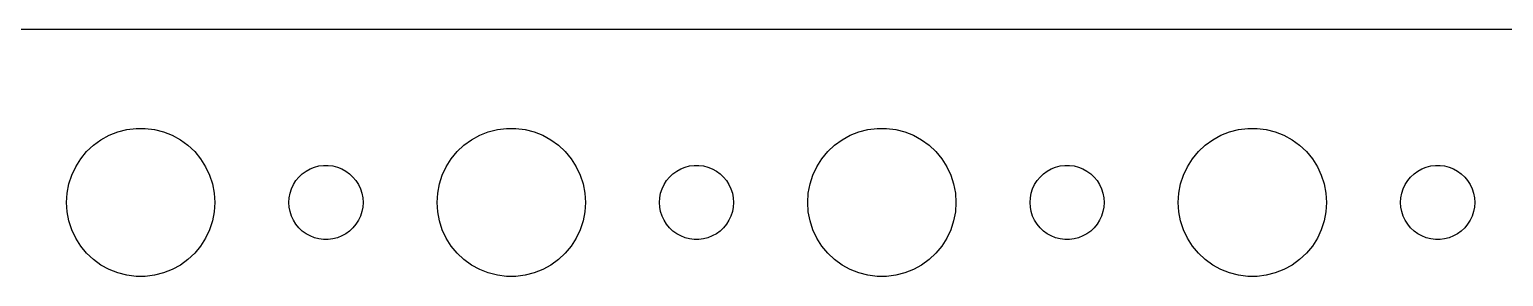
# Model space of a CAD drawing. Header units: metres. Extents: x -112 to 112, y -112 to 112.
# Drawn here: x -4.5 to 55.2, y 102 to 112 of the extents above; entities that cross this region are included whole.
import ezdxf

# ---------------------------------------------------------------- set-up
doc = ezdxf.new("R2010")
doc.units = ezdxf.units.M

msp = doc.modelspace()

# ---------------------------------------------------------------- linework, layer by layer
for p, q in [((107.314, 111.99), (-107.314, 111.99)), ((-0.56213, 107.947), (-0.18837, 107.994)), ((-0.18837, 107.994), (0.18837, 107.994)), ((0.18837, 107.994), (0.56213, 107.947)), ((14.4379, 107.947), (14.8116, 107.994)), ((14.8116, 107.994), (15.1884, 107.994)), ((15.1884, 107.994), (15.5621, 107.947)), ((29.4379, 107.947), (29.8116, 107.994)), ((29.8116, 107.994), (30.1884, 107.994)), ((30.1884, 107.994), (30.5621, 107.947)), ((44.4379, 107.947), (44.8116, 107.994)), ((44.8116, 107.994), (45.1884, 107.994)), ((45.1884, 107.994), (45.5621, 107.947)), ((-1.91226, 107.312), (-1.60747, 107.533)), ((-1.60747, 107.533), (-1.27733, 107.714)), ((-1.27733, 107.714), (-0.92705, 107.853)), ((-0.92705, 107.853), (-0.56213, 107.947)), ((0.56213, 107.947), (0.92705, 107.853)), ((0.92705, 107.853), (1.27733, 107.714)), ((1.27733, 107.714), (1.60747, 107.533)), ((1.60747, 107.533), (1.91226, 107.312)), ((13.0877, 107.312), (13.3925, 107.533)), ((13.3925, 107.533), (13.7227, 107.714)), ((13.7227, 107.714), (14.0729, 107.853)), ((14.0729, 107.853), (14.4379, 107.947)), ((15.5621, 107.947), (15.927, 107.853)), ((15.927, 107.853), (16.2773, 107.714)), ((16.2773, 107.714), (16.6075, 107.533)), ((16.6075, 107.533), (16.9123, 107.312)), ((28.0877, 107.312), (28.3925, 107.533)), ((28.3925, 107.533), (28.7227, 107.714)), ((28.7227, 107.714), (29.0729, 107.853)), ((29.0729, 107.853), (29.4379, 107.947)), ((30.5621, 107.947), (30.927, 107.853)), ((30.927, 107.853), (31.2773, 107.714)), ((31.2773, 107.714), (31.6075, 107.533)), ((31.6075, 107.533), (31.9123, 107.312)), ((43.0877, 107.312), (43.3925, 107.533)), ((43.3925, 107.533), (43.7227, 107.714)), ((43.7227, 107.714), (44.0729, 107.853)), ((44.0729, 107.853), (44.4379, 107.947)), ((45.5621, 107.947), (45.927, 107.853)), ((45.927, 107.853), (46.2773, 107.714)), ((46.2773, 107.714), (46.6075, 107.533)), ((46.6075, 107.533), (46.9123, 107.312)), ((-2.42705, 106.763), (-2.1869, 107.054)), ((-2.1869, 107.054), (-1.91226, 107.312)), ((1.91226, 107.312), (2.1869, 107.054)), ((2.1869, 107.054), (2.42705, 106.763)), ((12.5729, 106.763), (12.8131, 107.054)), ((12.8131, 107.054), (13.0877, 107.312)), ((16.9123, 107.312), (17.1869, 107.054)), ((17.1869, 107.054), (17.427, 106.763)), ((27.5729, 106.763), (27.8131, 107.054)), ((27.8131, 107.054), (28.0877, 107.312)), ((31.9123, 107.312), (32.1869, 107.054)), ((32.1869, 107.054), (32.427, 106.763)), ((42.5729, 106.763), (42.8131, 107.054)), ((42.8131, 107.054), (43.0877, 107.312)), ((46.9123, 107.312), (47.1869, 107.054)), ((47.1869, 107.054), (47.427, 106.763)), ((-2.78932, 106.104), (-2.62891, 106.445)), ((-2.62891, 106.445), (-2.42705, 106.763)), ((2.42705, 106.763), (2.62891, 106.445)), ((2.62891, 106.445), (2.78932, 106.104)), ((6.54385, 106.156), (6.69626, 106.266)), ((6.69626, 106.266), (6.86133, 106.357)), ((6.86133, 106.357), (7.03647, 106.427)), ((7.03647, 106.427), (7.21892, 106.473)), ((7.21892, 106.473), (7.40581, 106.497)), ((7.40581, 106.497), (7.59418, 106.497)), ((7.59418, 106.497), (7.78107, 106.473)), ((7.78107, 106.473), (7.96352, 106.427)), ((7.96352, 106.427), (8.13866, 106.357)), ((8.13866, 106.357), (8.30373, 106.266)), ((8.30373, 106.266), (8.45613, 106.156)), ((12.2107, 106.104), (12.3711, 106.445)), ((12.3711, 106.445), (12.5729, 106.763)), ((17.427, 106.763), (17.6289, 106.445)), ((17.6289, 106.445), (17.7893, 106.104)), ((21.5439, 106.156), (21.6963, 106.266)), ((21.6963, 106.266), (21.8613, 106.357)), ((21.8613, 106.357), (22.0365, 106.427)), ((22.0365, 106.427), (22.2189, 106.473)), ((22.2189, 106.473), (22.4058, 106.497)), ((22.4058, 106.497), (22.5942, 106.497)), ((22.5942, 106.497), (22.7811, 106.473)), ((22.7811, 106.473), (22.9635, 106.427)), ((22.9635, 106.427), (23.1387, 106.357)), ((23.1387, 106.357), (23.3037, 106.266)), ((23.3037, 106.266), (23.4561, 106.156)), ((27.2107, 106.104), (27.3711, 106.445)), ((27.3711, 106.445), (27.5729, 106.763)), ((32.427, 106.763), (32.6289, 106.445)), ((32.6289, 106.445), (32.7893, 106.104)), ((36.5439, 106.156), (36.6963, 106.266)), ((36.6963, 106.266), (36.8613, 106.357)), ((36.8613, 106.357), (37.0365, 106.427)), ((37.0365, 106.427), (37.2189, 106.473)), ((37.2189, 106.473), (37.4058, 106.497)), ((37.4058, 106.497), (37.5942, 106.497)), ((37.5942, 106.497), (37.7811, 106.473)), ((37.7811, 106.473), (37.9635, 106.427)), ((37.9635, 106.427), (38.1387, 106.357)), ((38.1387, 106.357), (38.3037, 106.266)), ((38.3037, 106.266), (38.4561, 106.156)), ((42.2107, 106.104), (42.3711, 106.445)), ((42.3711, 106.445), (42.5729, 106.763)), ((47.427, 106.763), (47.6289, 106.445)), ((47.6289, 106.445), (47.7893, 106.104)), ((51.5439, 106.156), (51.6963, 106.266)), ((51.6963, 106.266), (51.8613, 106.357)), ((51.8613, 106.357), (52.0365, 106.427)), ((52.0365, 106.427), (52.2189, 106.473)), ((52.2189, 106.473), (52.4058, 106.497)), ((52.4058, 106.497), (52.5942, 106.497)), ((52.5942, 106.497), (52.7811, 106.473)), ((52.7811, 106.473), (52.9635, 106.427)), ((52.9635, 106.427), (53.1387, 106.357)), ((53.1387, 106.357), (53.3037, 106.266)), ((53.3037, 106.266), (53.4561, 106.156)), ((-2.97633, 105.376), (-2.90575, 105.746)), ((-2.90575, 105.746), (-2.78932, 106.104)), ((2.78932, 106.104), (2.90575, 105.746)), ((2.90575, 105.746), (2.97633, 105.376)), ((6.10533, 105.552), (6.18553, 105.723)), ((6.18553, 105.723), (6.28647, 105.882)), ((6.28647, 105.882), (6.40654, 106.027)), ((6.40654, 106.027), (6.54385, 106.156)), ((8.45613, 106.156), (8.59344, 106.027)), ((8.59344, 106.027), (8.71352, 105.882)), ((8.71352, 105.882), (8.81445, 105.723)), ((8.81445, 105.723), (8.89465, 105.552)), ((12.0237, 105.376), (12.0942, 105.746)), ((12.0942, 105.746), (12.2107, 106.104)), ((17.7893, 106.104), (17.9057, 105.746)), ((17.9057, 105.746), (17.9763, 105.376)), ((21.1053, 105.552), (21.1855, 105.723)), ((21.1855, 105.723), (21.2865, 105.882)), ((21.2865, 105.882), (21.4065, 106.027)), ((21.4065, 106.027), (21.5439, 106.156)), ((23.4561, 106.156), (23.5934, 106.027)), ((23.5934, 106.027), (23.7135, 105.882)), ((23.7135, 105.882), (23.8145, 105.723)), ((23.8145, 105.723), (23.8947, 105.552)), ((27.0237, 105.376), (27.0942, 105.746)), ((27.0942, 105.746), (27.2107, 106.104)), ((32.7893, 106.104), (32.9057, 105.746)), ((32.9057, 105.746), (32.9763, 105.376)), ((36.1053, 105.552), (36.1855, 105.723)), ((36.1855, 105.723), (36.2865, 105.882)), ((36.2865, 105.882), (36.4065, 106.027)), ((36.4065, 106.027), (36.5439, 106.156)), ((38.4561, 106.156), (38.5934, 106.027)), ((38.5934, 106.027), (38.7135, 105.882)), ((38.7135, 105.882), (38.8145, 105.723)), ((38.8145, 105.723), (38.8947, 105.552)), ((42.0237, 105.376), (42.0942, 105.746)), ((42.0942, 105.746), (42.2107, 106.104)), ((47.7893, 106.104), (47.9057, 105.746)), ((47.9057, 105.746), (47.9763, 105.376)), ((51.1053, 105.552), (51.1855, 105.723)), ((51.1855, 105.723), (51.2865, 105.882)), ((51.2865, 105.882), (51.4065, 106.027)), ((51.4065, 106.027), (51.5439, 106.156)), ((53.4561, 106.156), (53.5934, 106.027)), ((53.5934, 106.027), (53.7135, 105.882)), ((53.7135, 105.882), (53.8145, 105.723)), ((53.8145, 105.723), (53.8947, 105.552)), ((-3, 105), (-2.97633, 105.376)), ((2.97633, 105.376), (3, 105)), ((6, 105), (6.01183, 105.188)), ((6.01183, 105.188), (6.04712, 105.373)), ((6.04712, 105.373), (6.10533, 105.552)), ((8.89465, 105.552), (8.95287, 105.373)), ((8.95287, 105.373), (8.98816, 105.188)), ((8.98816, 105.188), (9, 105)), ((12, 105), (12.0237, 105.376)), ((17.9763, 105.376), (18, 105)), ((21, 105), (21.0118, 105.188)), ((21.0118, 105.188), (21.0471, 105.373)), ((21.0471, 105.373), (21.1053, 105.552)), ((23.8947, 105.552), (23.9529, 105.373)), ((23.9529, 105.373), (23.9882, 105.188)), ((23.9882, 105.188), (24, 105)), ((27, 105), (27.0237, 105.376)), ((32.9763, 105.376), (33, 105)), ((36, 105), (36.0118, 105.188)), ((36.0118, 105.188), (36.0471, 105.373)), ((36.0471, 105.373), (36.1053, 105.552)), ((38.8947, 105.552), (38.9529, 105.373)), ((38.9529, 105.373), (38.9882, 105.188)), ((38.9882, 105.188), (39, 105)), ((42, 105), (42.0237, 105.376)), ((47.9763, 105.376), (48, 105)), ((51, 105), (51.0118, 105.188)), ((51.0118, 105.188), (51.0471, 105.373)), ((51.0471, 105.373), (51.1053, 105.552)), ((53.8947, 105.552), (53.9529, 105.373)), ((53.9529, 105.373), (53.9882, 105.188)), ((53.9882, 105.188), (54, 105)), ((-2.97633, 104.624), (-3, 105)), ((-2.90575, 104.254), (-2.97633, 104.624)), ((2.97633, 104.624), (2.90575, 104.254)), ((3, 105), (2.97633, 104.624)), ((6.01183, 104.812), (6, 105)), ((6.04712, 104.627), (6.01183, 104.812)), ((6.10533, 104.448), (6.04712, 104.627)), ((6.18553, 104.277), (6.10533, 104.448)), ((8.89465, 104.448), (8.81445, 104.277)), ((8.95287, 104.627), (8.89465, 104.448)), ((8.98816, 104.812), (8.95287, 104.627)), ((9, 105), (8.98816, 104.812)), ((12.0237, 104.624), (12, 105)), ((12.0942, 104.254), (12.0237, 104.624)), ((17.9763, 104.624), (17.9057, 104.254)), ((18, 105), (17.9763, 104.624)), ((21.0118, 104.812), (21, 105)), ((21.0471, 104.627), (21.0118, 104.812)), ((21.1053, 104.448), (21.0471, 104.627)), ((21.1855, 104.277), (21.1053, 104.448)), ((23.8947, 104.448), (23.8145, 104.277)), ((23.9529, 104.627), (23.8947, 104.448)), ((23.9882, 104.812), (23.9529, 104.627)), ((24, 105), (23.9882, 104.812)), ((27.0237, 104.624), (27, 105)), ((27.0942, 104.254), (27.0237, 104.624)), ((32.9763, 104.624), (32.9057, 104.254)), ((33, 105), (32.9763, 104.624)), ((36.0118, 104.812), (36, 105)), ((36.0471, 104.627), (36.0118, 104.812)), ((36.1053, 104.448), (36.0471, 104.627)), ((36.1855, 104.277), (36.1053, 104.448)), ((38.8947, 104.448), (38.8145, 104.277)), ((38.9529, 104.627), (38.8947, 104.448)), ((38.9882, 104.812), (38.9529, 104.627)), ((39, 105), (38.9882, 104.812)), ((42.0237, 104.624), (42, 105)), ((42.0942, 104.254), (42.0237, 104.624)), ((47.9763, 104.624), (47.9057, 104.254)), ((48, 105), (47.9763, 104.624)), ((51.0118, 104.812), (51, 105)), ((51.0471, 104.627), (51.0118, 104.812)), ((51.1053, 104.448), (51.0471, 104.627)), ((51.1855, 104.277), (51.1053, 104.448)), ((53.8947, 104.448), (53.8145, 104.277)), ((53.9529, 104.627), (53.8947, 104.448)), ((53.9882, 104.812), (53.9529, 104.627)), ((54, 105), (53.9882, 104.812)), ((-2.78932, 103.896), (-2.90575, 104.254)), ((-2.62891, 103.555), (-2.78932, 103.896)), ((2.78932, 103.896), (2.62891, 103.555)), ((2.90575, 104.254), (2.78932, 103.896)), ((6.28647, 104.118), (6.18553, 104.277)), ((6.40654, 103.973), (6.28647, 104.118)), ((6.54385, 103.844), (6.40654, 103.973)), ((6.69626, 103.734), (6.54385, 103.844)), ((8.45613, 103.844), (8.30373, 103.734)), ((8.59344, 103.973), (8.45613, 103.844)), ((8.71352, 104.118), (8.59344, 103.973)), ((8.81445, 104.277), (8.71352, 104.118)), ((12.2107, 103.896), (12.0942, 104.254)), ((12.3711, 103.555), (12.2107, 103.896)), ((17.7893, 103.896), (17.6289, 103.555)), ((17.9057, 104.254), (17.7893, 103.896)), ((21.2865, 104.118), (21.1855, 104.277)), ((21.4065, 103.973), (21.2865, 104.118)), ((21.5439, 103.844), (21.4065, 103.973)), ((21.6963, 103.734), (21.5439, 103.844)), ((23.4561, 103.844), (23.3037, 103.734)), ((23.5934, 103.973), (23.4561, 103.844)), ((23.7135, 104.118), (23.5934, 103.973)), ((23.8145, 104.277), (23.7135, 104.118)), ((27.2107, 103.896), (27.0942, 104.254)), ((27.3711, 103.555), (27.2107, 103.896)), ((32.7893, 103.896), (32.6289, 103.555)), ((32.9057, 104.254), (32.7893, 103.896)), ((36.2865, 104.118), (36.1855, 104.277)), ((36.4065, 103.973), (36.2865, 104.118)), ((36.5439, 103.844), (36.4065, 103.973)), ((36.6963, 103.734), (36.5439, 103.844)), ((38.4561, 103.844), (38.3037, 103.734)), ((38.5934, 103.973), (38.4561, 103.844)), ((38.7135, 104.118), (38.5934, 103.973)), ((38.8145, 104.277), (38.7135, 104.118)), ((42.2107, 103.896), (42.0942, 104.254)), ((42.3711, 103.555), (42.2107, 103.896)), ((47.7893, 103.896), (47.6289, 103.555)), ((47.9057, 104.254), (47.7893, 103.896)), ((51.2865, 104.118), (51.1855, 104.277)), ((51.4065, 103.973), (51.2865, 104.118)), ((51.5439, 103.844), (51.4065, 103.973)), ((51.6963, 103.734), (51.5439, 103.844)), ((53.4561, 103.844), (53.3037, 103.734)), ((53.5934, 103.973), (53.4561, 103.844)), ((53.7135, 104.118), (53.5934, 103.973)), ((53.8145, 104.277), (53.7135, 104.118)), ((-2.42705, 103.237), (-2.62891, 103.555)), ((-2.1869, 102.946), (-2.42705, 103.237)), ((2.42705, 103.237), (2.1869, 102.946)), ((2.62891, 103.555), (2.42705, 103.237)), ((6.86133, 103.643), (6.69626, 103.734)), ((7.03647, 103.573), (6.86133, 103.643)), ((7.21892, 103.527), (7.03647, 103.573)), ((7.40581, 103.503), (7.21892, 103.527)), ((7.59418, 103.503), (7.40581, 103.503)), ((7.78107, 103.527), (7.59418, 103.503)), ((7.96352, 103.573), (7.78107, 103.527)), ((8.13866, 103.643), (7.96352, 103.573)), ((8.30373, 103.734), (8.13866, 103.643)), ((12.5729, 103.237), (12.3711, 103.555)), ((12.8131, 102.946), (12.5729, 103.237)), ((17.427, 103.237), (17.1869, 102.946)), ((17.6289, 103.555), (17.427, 103.237)), ((21.8613, 103.643), (21.6963, 103.734)), ((22.0365, 103.573), (21.8613, 103.643)), ((22.2189, 103.527), (22.0365, 103.573)), ((22.4058, 103.503), (22.2189, 103.527)), ((22.5942, 103.503), (22.4058, 103.503)), ((22.7811, 103.527), (22.5942, 103.503)), ((22.9635, 103.573), (22.7811, 103.527)), ((23.1387, 103.643), (22.9635, 103.573)), ((23.3037, 103.734), (23.1387, 103.643)), ((27.5729, 103.237), (27.3711, 103.555)), ((27.8131, 102.946), (27.5729, 103.237)), ((32.427, 103.237), (32.1869, 102.946)), ((32.6289, 103.555), (32.427, 103.237)), ((36.8613, 103.643), (36.6963, 103.734)), ((37.0365, 103.573), (36.8613, 103.643)), ((37.2189, 103.527), (37.0365, 103.573)), ((37.4058, 103.503), (37.2189, 103.527)), ((37.5942, 103.503), (37.4058, 103.503)), ((37.7811, 103.527), (37.5942, 103.503)), ((37.9635, 103.573), (37.7811, 103.527)), ((38.1387, 103.643), (37.9635, 103.573)), ((38.3037, 103.734), (38.1387, 103.643)), ((42.5729, 103.237), (42.3711, 103.555)), ((42.8131, 102.946), (42.5729, 103.237)), ((47.427, 103.237), (47.1869, 102.946)), ((47.6289, 103.555), (47.427, 103.237)), ((51.8613, 103.643), (51.6963, 103.734)), ((52.0365, 103.573), (51.8613, 103.643)), ((52.2189, 103.527), (52.0365, 103.573)), ((52.4058, 103.503), (52.2189, 103.527)), ((52.5942, 103.503), (52.4058, 103.503)), ((52.7811, 103.527), (52.5942, 103.503)), ((52.9635, 103.573), (52.7811, 103.527)), ((53.1387, 103.643), (52.9635, 103.573)), ((53.3037, 103.734), (53.1387, 103.643)), ((-1.91226, 102.688), (-2.1869, 102.946)), ((-1.60747, 102.467), (-1.91226, 102.688)), ((1.91226, 102.688), (1.60747, 102.467)), ((2.1869, 102.946), (1.91226, 102.688)), ((13.0877, 102.688), (12.8131, 102.946)), ((13.3925, 102.467), (13.0877, 102.688)), ((16.9123, 102.688), (16.6075, 102.467)), ((17.1869, 102.946), (16.9123, 102.688)), ((28.0877, 102.688), (27.8131, 102.946)), ((28.3925, 102.467), (28.0877, 102.688)), ((31.9123, 102.688), (31.6075, 102.467)), ((32.1869, 102.946), (31.9123, 102.688)), ((43.0877, 102.688), (42.8131, 102.946)), ((43.3925, 102.467), (43.0877, 102.688)), ((46.9123, 102.688), (46.6075, 102.467)), ((47.1869, 102.946), (46.9123, 102.688)), ((-1.27733, 102.286), (-1.60747, 102.467)), ((-0.92705, 102.147), (-1.27733, 102.286)), ((-0.56213, 102.053), (-0.92705, 102.147)), ((-0.18837, 102.006), (-0.56213, 102.053)), ((0.56213, 102.053), (0.18837, 102.006)), ((0.92705, 102.147), (0.56213, 102.053)), ((1.27733, 102.286), (0.92705, 102.147)), ((1.60747, 102.467), (1.27733, 102.286)), ((13.7227, 102.286), (13.3925, 102.467)), ((14.0729, 102.147), (13.7227, 102.286)), ((14.4379, 102.053), (14.0729, 102.147)), ((14.8116, 102.006), (14.4379, 102.053)), ((15.5621, 102.053), (15.1884, 102.006)), ((15.927, 102.147), (15.5621, 102.053)), ((16.2773, 102.286), (15.927, 102.147)), ((16.6075, 102.467), (16.2773, 102.286)), ((28.7227, 102.286), (28.3925, 102.467)), ((29.0729, 102.147), (28.7227, 102.286)), ((29.4379, 102.053), (29.0729, 102.147)), ((29.8116, 102.006), (29.4379, 102.053)), ((30.5621, 102.053), (30.1884, 102.006)), ((30.927, 102.147), (30.5621, 102.053)), ((31.2773, 102.286), (30.927, 102.147)), ((31.6075, 102.467), (31.2773, 102.286)), ((43.7227, 102.286), (43.3925, 102.467)), ((44.0729, 102.147), (43.7227, 102.286)), ((44.4379, 102.053), (44.0729, 102.147)), ((44.8116, 102.006), (44.4379, 102.053)), ((45.5621, 102.053), (45.1884, 102.006)), ((45.927, 102.147), (45.5621, 102.053)), ((46.2773, 102.286), (45.927, 102.147)), ((46.6075, 102.467), (46.2773, 102.286)), ((0.18837, 102.006), (-0.18837, 102.006)), ((15.1884, 102.006), (14.8116, 102.006)), ((30.1884, 102.006), (29.8116, 102.006)), ((45.1884, 102.006), (44.8116, 102.006))]:
    msp.add_line(p, q)

doc.saveas('drawing.dxf')
